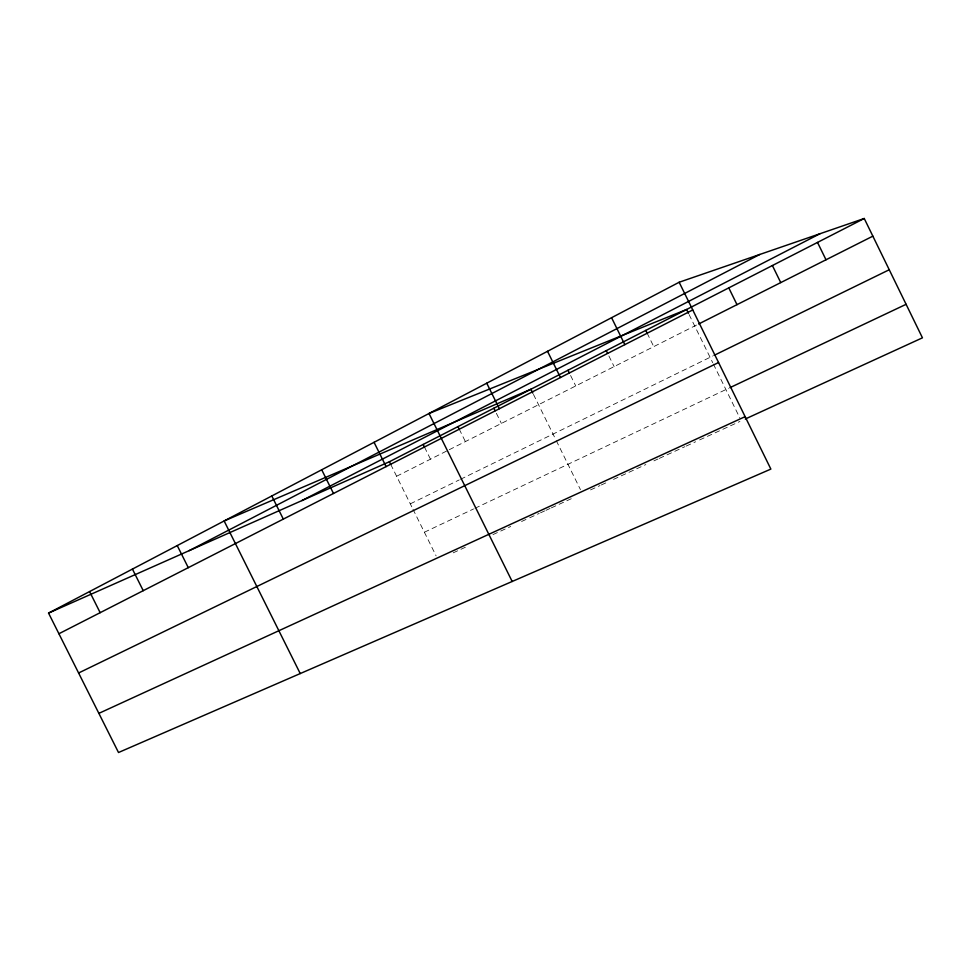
<?xml version="1.0" encoding="UTF-8"?>
<svg xmlns="http://www.w3.org/2000/svg" width="971" height="971" viewBox="0 0 971 971"><rect width="100%" height="100%" fill="white"/><g stroke="black" fill="none" stroke-linecap="round" stroke-linejoin="round"><path stroke-width="0.73" stroke-dasharray="4.86 3.64" d="M396.617 476.251L447.934 450.386M449.27 449.707L697.336 324.642M410.296 503.84L459.21 479.929M460.557 479.273L712.738 356.017M424.376 532.229L473.581 508.95M474.94 508.306L728.578 388.303M453.202 552.827L468.362 545.884M492.989 534.596L510.722 526.476M521.573 521.5L528.358 518.393M529.717 517.774L539.208 513.416M540.568 512.797L544.634 510.94M545.981 510.321L550.035 508.464M551.382 507.845L574.322 497.334M590.538 489.906L599.993 485.573M601.352 484.954L608.101 481.859M613.514 479.383L645.849 464.563M653.932 460.861L657.974 459.004M659.321 458.385L684.846 446.696M686.194 446.077L695.6 441.769M699.63 439.924L739.914 421.463M390.718 464.381L412.311 507.894M412.978 509.241L436.088 555.837M496.375 413.294L501.388 423.429M459.21 429.109L465.388 441.587M424.497 447.121L430.481 459.186M647.111 333.102L653.762 346.623M608.89 355.956L614.133 366.601M570.584 375.486L575.742 385.948M533.455 394.396L555.63 439.329M556.274 440.64L580.452 489.627M689.094 314.568L712.714 362.693M713.369 364.028L739.926 418.125"/><path stroke-width="1.46" d="M679.154 282.245L770.865 469.09L118.511 752.513L48.55 613.089L679.154 282.245L864.239 218.487L922.45 337.823L745.291 418.999M189.175 550.654L759.82 254.451M301.896 500.599L820.01 233.72M48.55 613.089L389.407 461.735L864.239 218.487M58.915 633.747L692.748 309.943M698.659 323.986L872.856 236.159M714.061 355.362L889.242 269.744M78.602 672.988L718.564 362.535M729.925 387.672L906.101 304.311M98.86 713.369L745.121 416.656M132.432 569.079L143.235 590.671M89.575 591.57L100.159 612.677M271.795 495.963L283.314 519.109M300.233 673.558L224.143 520.966L530.906 389.25L532.812 393.109M177.244 545.581L188.277 567.659M389.407 461.735L390.718 464.381M374.053 442.315L386.106 466.602M321.717 469.782L333.49 493.474M486.75 383.193L499.373 408.73M493.875 408.221L495.125 410.757M457.984 426.609L459.21 429.109M512.178 581.483L429 413.488L686.594 309.494L688.463 313.293M423.174 444.439L424.497 447.121M645.788 330.395L647.111 333.102M611.572 317.699L624.826 344.644M606.268 350.64L607.579 353.298M567.999 370.242L569.285 372.864M547.523 351.308L560.461 377.525M728.784 287.877L737.001 304.651M817.521 242.422L826.005 259.779M772.394 265.532L780.745 282.597"/></g></svg>
